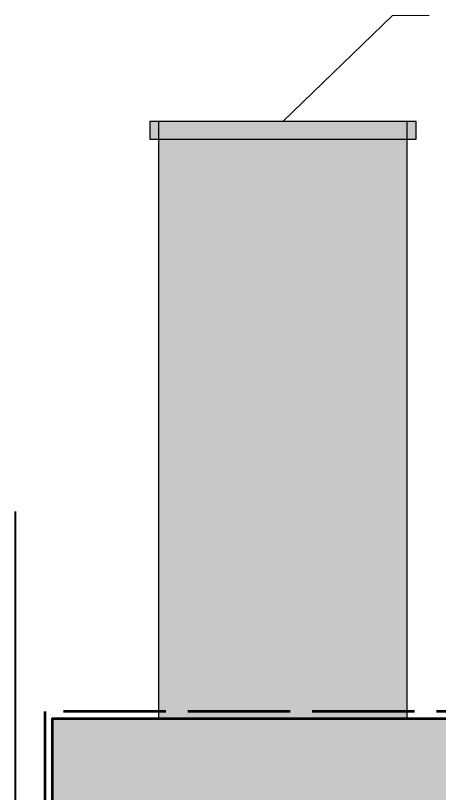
# Model space of a CAD drawing. Header units: millimetres. Extents: x -2152 to 15462, y -2698 to 3631.
# Drawn here: x -88 to 934, y 1380 to 3256 of the extents above; entities that cross this region are included whole.
import ezdxf

# ---------------------------------------------------------------- set-up
doc = ezdxf.new("R2010")
doc.units = ezdxf.units.MM
doc.linetypes.add('DASH_247_53', pattern=[299.861111, 246.944444, -52.916667])
for name, color, linetype in [('GEOFAB', 5, 'Continuous'), ('LEADERS', 7, 'Continuous'), ('MANHOLES', 7, 'Continuous'), ('MODULE_ART', 7, 'Continuous'), ('TANK', 7, 'Continuous')]:
    doc.layers.add(name, color=color, linetype=linetype)

# ---------------------------------------------------------------- blocks, each defined once
blk = doc.blocks.new('atlancube_face')
at = {"true_color": 0x000000}
blk.add_solid([(-1.8, -1.8), (1151.8, -1.8), (-1.8, 781.8), (1151.8, 781.8)], dxfattribs=at)

msp = doc.modelspace()

# ---------------------------------------------------------------- linework, layer by layer
at = {"layer": 'GEOFAB', "color": 6, "lineweight": 40}
msp.add_line((-88.2, -88.2), (-88.2, 2060), dxfattribs=at)
at = {"layer": 'GEOFAB', "color": 5, "linetype": 'DASH_247_53', "lineweight": 53}
msp.add_lwpolyline([(-17.6, -17.6), (14967.6, -17.6), (14967.6, 1577.6), (-17.6, 1577.6)], close=True, dxfattribs=at)
at = {"layer": 'LEADERS', "lineweight": 18}
for p, q in [((821.1, 3255.8), (556.5, 3000)), ((909.3, 3255.8), (821.1, 3255.8))]:
    msp.add_line(p, q, dxfattribs=at)
at = {"layer": 'MANHOLES', "lineweight": 30}
for points in [[(235.4, 2957.7), (877.7, 2957.7), (877.7, 3000), (235.4, 3000)], [(256.5, 1560), (856.5, 1560), (856.5, 3000), (256.5, 3000)]]:
    msp.add_lwpolyline(points, close=True, dxfattribs=at)
at = {"layer": 'MANHOLES', "true_color": 0x737373}
msp.add_solid([(235.4, 2957.7), (877.7, 2957.7), (235.4, 3000), (877.7, 3000)], dxfattribs=at)
at = {"layer": 'MANHOLES', "true_color": 0xb8b8b8}
msp.add_solid([(256.5, 1560), (856.5, 1560), (256.5, 3000), (856.5, 3000)], dxfattribs=at)
at = {"layer": 'TANK', "lineweight": 53}
msp.add_lwpolyline([(0, 0), (14950, 0), (14950, 1560), (0, 1560)], close=True, dxfattribs=at)

# ---------------------------------------------------------------- block references
at = {"layer": 'MODULE_ART'}
msp.add_blockref('atlancube_face', (0, 780), dxfattribs=at)

doc.saveas('drawing.dxf')
